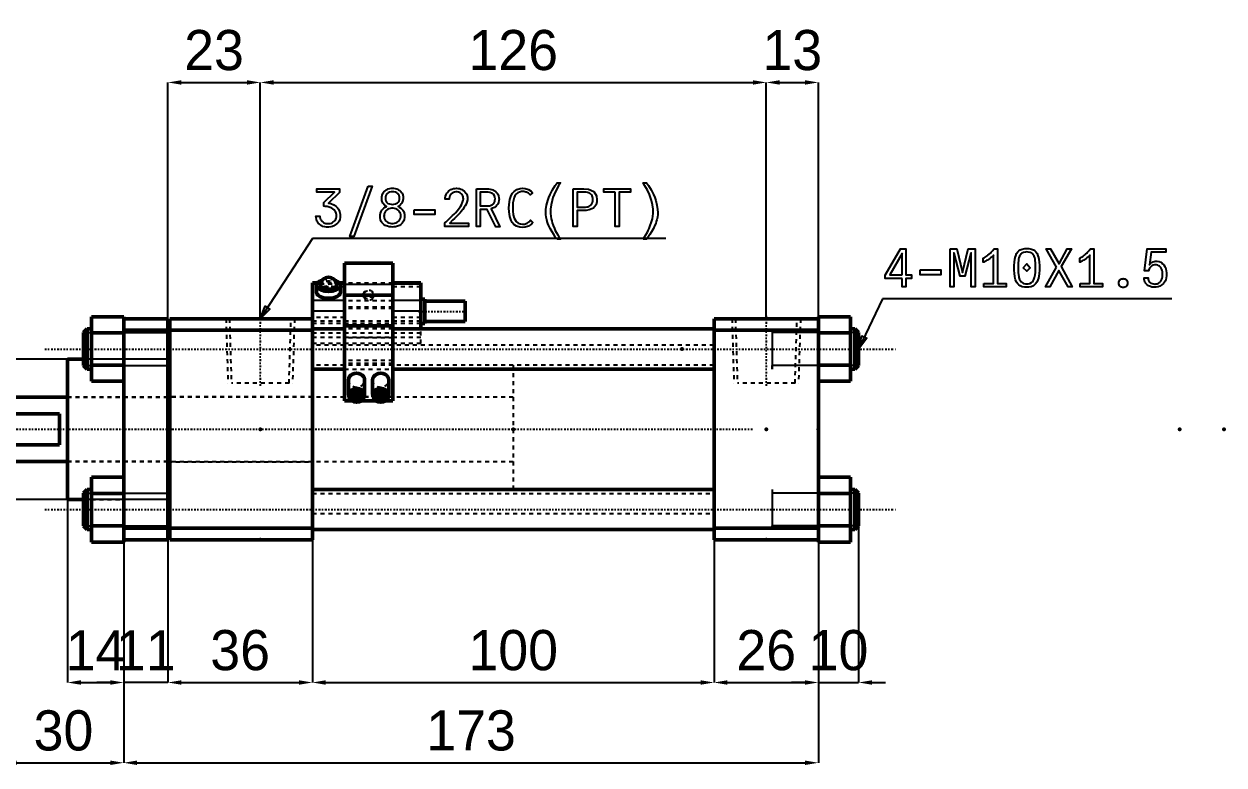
# Model space of a CAD drawing. Header units: millimetres. Extents: x -35 to 493, y -434 to 103.
# Drawn here: x 193.9 to 492.7, y -82.1 to 102.6 of the extents above; entities that cross this region are included whole.
import ezdxf

# ---------------------------------------------------------------- set-up
doc = ezdxf.new("R2010")
doc.units = ezdxf.units.MM
doc.linetypes.add('Center', pattern=[1.5, 0.45, -0.5, 0.05, -0.5])
doc.linetypes.add('Dashed', pattern=[2, 1, -1])
for name, color, linetype, lineweight in [('2d ConnectionPoints', 7, 'Continuous', 50), ('AM_0', 7, 'Continuous', 50), ('AM_4', 3, 'Continuous', 25), ('AM_5', 3, 'Continuous', 25), ('AM_7', 7, 'Center', 25), ('AM_9', 6, 'Dashed', 25)]:
    doc.layers.add(name, color=color, linetype=linetype, lineweight=lineweight)
doc.dimstyles.new('ISO-25', dxfattribs={"dimtxt": 2.5, "dimasz": 2.5, "dimexe": 1.25, "dimexo": 0.625, "dimtad": 1, "dimtxsty": 'Standard', "dimcen": 2.5, "dimadec": 0, "dimazin": 0, "dimtfac": 1, "dimtmove": 0, "dimatfit": 3, "dimfxl": 1, "dimarcsym": 0})

# ---------------------------------------------------------------- blocks, each defined once
blk = doc.blocks.new('1_mghc2JFS_0132_switch_0_in_MGHC2A70SDC3250T110A0_2')
at = {"layer": 'AM_0'}
for p, q in [((56, 41.41), (44, 41.41)), ((44, 7.07), (44, 41.41)), ((56, 7.07), (56, 41.41)), ((37.23, 36.45), (36, 36.45)), ((36, 27.5), (36, 36.45)), ((37, 35.87), (37, 34.14)), ((44, 36.45), (42.77, 36.45)), ((43, 34.14), (43, 35.87)), ((63, 36.45), (56, 36.45)), ((63, 25), (63, 36.45)), ((56, 33.4), (44, 33.4)), ((64, 32.38), (63, 32.38)), ((64, 32.38), (64, 26.38)), ((74, 31.88), (64, 31.88)), ((74, 31.88), (74, 26.88)), ((56, 25.76), (44, 25.76)), ((63, 26.38), (64, 26.38)), ((64, 26.88), (74, 26.88)), ((45, 12.26), (45, 8.76)), ((49, 8.76), (49, 12.26)), ((51, 12.26), (51, 8.76)), ((55, 8.76), (55, 12.26)), ((45.06, 9.2), (45.06, 8.91)), ((48.94, 9.2), (48.94, 8.91)), ((51.06, 9.2), (51.06, 8.91)), ((54.94, 9.2), (54.94, 8.91)), ((45.84, 7.07), (44, 7.07)), ((45.06, 8.91), (45.51, 8.7)), ((45.06, 8.33), (48.94, 8.33)), ((45.06, 8.33), (45.06, 8.05)), ((45.51, 7.83), (45.06, 8.05)), ((45.51, 8.7), (48.49, 8.7)), ((48.49, 7.83), (45.51, 7.83)), ((51.84, 7.07), (48.16, 7.07)), ((48.49, 8.7), (48.94, 8.91)), ((48.94, 8.05), (48.49, 7.83)), ((48.94, 8.33), (48.94, 8.05)), ((51.06, 8.91), (51.51, 8.7)), ((51.06, 8.33), (54.94, 8.33)), ((51.06, 8.33), (51.06, 8.05)), ((51.51, 7.83), (51.06, 8.05)), ((51.51, 8.7), (54.49, 8.7)), ((54.49, 7.83), (51.51, 7.83)), ((56, 7.07), (54.16, 7.07)), ((54.49, 8.7), (54.94, 8.91)), ((54.94, 8.05), (54.49, 7.83)), ((54.94, 8.33), (54.94, 8.05))]:
    blk.add_line(p, q, dxfattribs=at)
blk.add_arc((40, 35.87), 2, 0, 180, dxfattribs=at)
for centre, major_axis, ratio, start_param, end_param in [((40, 35.87), (-3, 0), 0.5, 5.246615, 10.461348), ((40, 35.87), (-2, 0), 0.5, 0, 3.141593), ((40, 34.14), (-3, 0), 0.5, 0, 3.141593), ((47, 12.26), (2, 0), 0.866025, 6.283185, 9.424778), ((53, 12.26), (2, 0), 0.866025, 0, 3.141593), ((47, 8.76), (-2, 0), 0.866025, 6.030505, 6.535866), ((47, 8.48), (-2, 0), 0.866025, 3.394273, 6.030505), ((47, 8.26), (-1.57, 0), 0.866025, 3.465602, 5.959176), ((47, 8.76), (-2, 0), 0.866025, 2.888912, 3.394273), ((53, 8.76), (-2, 0), 0.866025, 6.030505, 6.535866), ((53, 8.48), (-2, 0), 0.866025, 3.394273, 6.030505), ((53, 8.26), (-1.57, 0), 0.866025, 3.465602, 5.959176), ((53, 8.76), (-2, 0), 0.866025, 2.888912, 3.394273), ((47, 8.48), (-2, 0), 0.866025, 0.25268, 2.888912), ((47, 8.26), (-1.57, 0), 0.866025, 0.324009, 2.817583), ((53, 8.48), (-2, 0), 0.866025, 0.25268, 2.888912), ((53, 8.26), (-1.57, 0), 0.866025, 0.324009, 2.817583)]:
    blk.add_ellipse(centre, major_axis=major_axis, ratio=ratio, start_param=start_param, end_param=end_param, dxfattribs=at)
at = {"layer": 'AM_4'}
for p, q in [((37.07, 36.18), (36, 36.18)), ((44, 36.18), (42.93, 36.18)), ((63, 36.18), (56, 36.18)), ((44, 32.1), (36, 32.1)), ((63, 32.1), (56, 32.1)), ((44, 29.44), (36, 29.44)), ((63, 29.44), (56, 29.44))]:
    blk.add_line(p, q, dxfattribs=at)
at = {"layer": 'AM_7'}
blk.add_line((62.45, 29.38), (74.55, 29.38), dxfattribs=at)
at = {"layer": 'AM_9'}
for p, q in [((56, 41.11), (44, 41.11)), ((42.93, 36.18), (37.07, 36.18)), ((42.77, 36.45), (37.23, 36.45)), ((56, 36.37), (44, 36.37)), ((44, 36.15), (56, 36.15)), ((56, 36.1), (44, 36.1)), ((44, 35.53), (36, 35.53)), ((56, 33.15), (44, 33.15)), ((48.7, 33.58), (48.7, 33.08)), ((48.72, 33.5), (51.28, 33.5)), ((48.72, 33.25), (48.72, 33.5)), ((48.72, 33.25), (51.28, 33.25)), ((51.28, 33.15), (48.72, 33.15)), ((48.72, 32.9), (48.72, 33.15)), ((51.28, 32.9), (48.72, 32.9)), ((51.28, 33.25), (51.28, 33.5)), ((51.28, 32.9), (51.28, 33.15)), ((51.3, 33.08), (51.3, 33.58)), ((63, 35.53), (56, 35.53)), ((56, 32.01), (44, 32.01)), ((56, 30.39), (44, 30.39)), ((56, 30.11), (44, 30.11)), ((44, 27.86), (36, 27.86)), ((63, 26.98), (36, 26.98)), ((63, 27.86), (56, 27.86)), ((63, 26.36), (36, 26.36)), ((63, 23.98), (36, 23.98)), ((56, 25.56), (44, 25.56)), ((63, 21.36), (63, 25)), ((63, 22.86), (36, 22.86)), ((63, 21.36), (36, 21.36)), ((56, 22.76), (44, 22.76)), ((56, 17.16), (44, 17.16)), ((56, 16.36), (44, 16.36)), ((48.94, 9.2), (45.06, 9.2)), ((54.94, 9.2), (51.06, 9.2)), ((56, 8.07), (44, 8.07)), ((48.16, 7.07), (45.84, 7.07)), ((54.16, 7.07), (51.84, 7.07))]:
    blk.add_line(p, q, dxfattribs=at)
for centre, major_axis, ratio, start_param, end_param in [((40, 35.87), (-2, 0), 0.5, 3.141593, 6.283185), ((40, 35.87), (-3, 0), 0.5, 4.178163, 5.246615), ((40, 34.14), (-3, 0), 0.5, 3.141593, 6.283185), ((50, 33.08), (1.3, 0), 0.866025, 2.987133, 3.141593), ((50, 33.08), (1.3, 0), 0.866025, 3.141593, 3.296052), ((50, 33.33), (-1.3, 0), 0.866025, 3.296052, 6.128726), ((50, 33.33), (-1.3, 0), 0.866025, 0.15446, 2.987133), ((50, 33.08), (1.3, 0), 0.866025, 6.128726, 6.437645), ((47, 12.26), (2, 0), 0.866025, 3.141593, 6.283185), ((53, 12.26), (2, 0), 0.866025, 3.141593, 6.283185)]:
    blk.add_ellipse(centre, major_axis=major_axis, ratio=ratio, start_param=start_param, end_param=end_param, dxfattribs=at)
blk.add_ellipse((50, 33.58), major_axis=(-1.3, 0), ratio=0.866025, dxfattribs=at)
blk = doc.blocks.new('3_A__SD__C_32_50_ROD_070_0_in_MGHC2A70SDC3250T110A0_2')
at = {"layer": 'AM_0'}
for p, q in [((-58.08, 6), (-59, 5.08)), ((-49, 6), (-58.08, 6)), ((-58.08, 6), (-58.08, -6)), ((-25, 8), (-41, 8)), ((-59, 5.08), (-59, -5.08)), ((-27, 3.87), (-41, 3.87)), ((-27, -3.87), (-27, 3.87)), ((-59, -5.08), (-58.08, -6)), ((-27, -3.87), (-41, -3.87)), ((-58.08, -6), (-49, -6)), ((-41, -8), (-25, -8))]:
    blk.add_line(p, q, dxfattribs=at)
at = {"layer": 'AM_5', "linetype": 'Dashed'}
for p, q in [((-41, 6), (-41, 5.08)), ((-49, 5.08), (-41, 5.08)), ((-49, -5.08), (-41, -5.08)), ((-41, -6), (-41, -5.08))]:
    blk.add_line(p, q, dxfattribs=at)
at = {"layer": 'AM_5'}
for p, q in [((-59, 5.08), (-49, 5.08)), ((-59, -5.08), (-49, -5.08))]:
    blk.add_line(p, q, dxfattribs=at)
at = {"layer": 'AM_7'}
blk.add_line((-68.75, 0), (145.75, 0), dxfattribs=at)
at = {"layer": 'AM_9'}
for p, q in [((136, 16), (86, 16)), ((86, 16), (86, -16)), ((-41, 6), (-49, 6)), ((86, 8), (-25, 8)), ((-49, -6), (-41, -6)), ((-25, -8), (86, -8)), ((86, -16), (136, -16))]:
    blk.add_line(p, q, dxfattribs=at)
blk = doc.blocks.new('4_A__SD_C_32_50_0__BODY__A70_0_in_MGHC2A70SDC3250T110A0_2')
at = {"layer": 'AM_0'}
for p, q in [((-19, 28.03), (-11, 28.03)), ((-19, 11.97), (-19, 28.03)), ((-11, -28.08), (-11, 28.03)), ((0, 27.5), (-11, 27.5)), ((0, 27.5), (0, -27.5)), ((36, 27.5), (0.5, 27.5)), ((0.5, 27.5), (0.5, -27.5)), ((36, -27.5), (36, 27.5)), ((162, 27.5), (136, 27.5)), ((136, -27.5), (136, 27.5)), ((170, 28.03), (162, 28.03)), ((162, -28.08), (162, 28.03)), ((170, 11.97), (170, 28.03)), ((-20.08, 25), (-21, 24.08)), ((-21, 24.08), (-21, 15.92)), ((-19, 25), (-20.08, 25)), ((-20.08, 25), (-20.08, 15)), ((-19, 24.01), (-11, 24.01)), ((0, 24.67), (-11, 24.67)), ((0.5, 25.5), (0, 25.5)), ((0, 24.86), (0.5, 24.86)), ((36, 24.67), (0.5, 24.67)), ((44, 25), (36, 25)), ((136, 25), (56, 25)), ((162, 24.67), (136, 24.67)), ((170, 24.01), (162, 24.01)), ((171.08, 25), (170, 25)), ((172, 24.08), (171.08, 25)), ((171.08, 25), (171.08, 15)), ((172, 24.08), (172, 15.92)), ((0.5, 21.2), (0, 21.2)), ((0.5, 20.55), (0, 20.55)), ((-25, -17.5), (-25, 17.5)), ((-21, 17.5), (-25, 17.5)), ((-21, 15.92), (-20.08, 15)), ((-20.08, 15), (-19, 15)), ((-19, 15.99), (-11, 15.99)), ((36, 15), (44, 15)), ((56, 15), (136, 15)), ((170, 15.99), (162, 15.99)), ((170, 15), (171.08, 15)), ((171.08, 15), (172, 15.92)), ((-19, 11.97), (-11, 11.97)), ((170, 11.97), (162, 11.97)), ((-19, -11.92), (-11, -11.92)), ((-19, -28.08), (-19, -11.92)), ((170, -11.92), (162, -11.92)), ((170, -28.08), (170, -11.92)), ((-25, -17.5), (-21, -17.5)), ((-20.08, -15), (-21, -15.92)), ((-21, -15.92), (-21, -24.08)), ((-19, -15), (-20.08, -15)), ((-20.08, -15), (-20.08, -25)), ((-19, -15.96), (-11, -15.96)), ((136, -15), (36, -15)), ((170, -15.96), (162, -15.96)), ((171.08, -15), (170, -15)), ((172, -15.92), (171.08, -15)), ((171.08, -15), (171.08, -25)), ((172, -15.92), (172, -24.08)), ((0.5, -20.55), (0, -20.55)), ((0, -21.2), (0.5, -21.2)), ((-21, -24.08), (-20.08, -25)), ((-20.08, -25), (-19, -25)), ((-19, -24.04), (-11, -24.04)), ((0, -24.67), (-11, -24.67)), ((0.5, -24.86), (0, -24.86)), ((0.5, -25.5), (0, -25.5)), ((36, -24.67), (0.5, -24.67)), ((36, -25), (136, -25)), ((162, -24.67), (136, -24.67)), ((170, -24.04), (162, -24.04)), ((170, -25), (171.08, -25)), ((171.08, -25), (172, -24.08)), ((-19, -28.08), (-11, -28.08)), ((0, -27.5), (-11, -27.5)), ((36, -27.5), (0.5, -27.5)), ((162, -27.5), (136, -27.5)), ((170, -28.08), (162, -28.08))]:
    blk.add_line(p, q, dxfattribs=at)
at = {"layer": 'AM_5', "linetype": 'Dashed'}
for p, q in [((14.47, 27.5), (14.97, 11.5)), ((31.53, 27.5), (31.03, 11.5)), ((140.47, 27.5), (140.97, 11.5)), ((157.53, 27.5), (157.03, 11.5))]:
    blk.add_line(p, q, dxfattribs=at)
at = {"layer": 'AM_5'}
for p, q in [((-21, 24.08), (0.5, 24.08)), ((0.5, 25), (0.5, 24.08)), ((0.5, 25), (0.5, 15)), ((150.5, 25), (150.5, 24.08)), ((150.5, 25), (150.5, 15)), ((172, 24.08), (150.5, 24.08)), ((-21, 15.92), (0.5, 15.92)), ((0.5, 15), (0.5, 15.92)), ((172, 15.92), (150.5, 15.92)), ((150.5, 15), (150.5, 15.92)), ((-21, -15.92), (0.5, -15.92)), ((0.5, -15), (0.5, -15.92)), ((0.5, -15), (0.5, -25)), ((150.5, -15), (150.5, -15.92)), ((150.5, -15), (150.5, -25)), ((172, -15.92), (150.5, -15.92)), ((-21, -24.08), (0.5, -24.08)), ((0.5, -25), (0.5, -24.08)), ((172, -24.08), (150.5, -24.08)), ((150.5, -25), (150.5, -24.08))]:
    blk.add_line(p, q, dxfattribs=at)
at = {"layer": 'AM_7'}
for p, q in [((23, 28.3), (23, 10.7)), ((149, 28.3), (149, 10.7)), ((-30.65, 20), (181.65, 20)), ((-30.65, -20), (181.65, -20))]:
    blk.add_line(p, q, dxfattribs=at)
at = {"layer": 'AM_9'}
for p, q in [((15.33, 27.5), (15.82, 11.5)), ((30.18, 11.5), (30.67, 27.5)), ((141.33, 27.5), (141.82, 11.5)), ((156.18, 11.5), (156.67, 27.5)), ((56, 25), (44, 25)), ((136, 21), (36, 21)), ((-11, 17.5), (-21, 17.5)), ((136, 16), (36, 16)), ((44, 15), (56, 15)), ((30.18, 11.5), (15.82, 11.5)), ((156.18, 11.5), (141.82, 11.5)), ((0, 7.9), (-25, 7.9)), ((36, 8.1), (0, 8.1)), ((-25, -7.9), (0, -7.9)), ((0, -8.1), (36, -8.1)), ((-21, -17.5), (-11, -17.5)), ((36, -16), (136, -16)), ((36, -21), (136, -21))]:
    blk.add_line(p, q, dxfattribs=at)
blk = doc.blocks.new('*D27')
at = {"layer": 'AM_5', "color": 0, "lineweight": -2}
for p, q in [((204.71, 1.59), (204.71, -61.5)), ((218.71, 1.59), (218.71, -61.5)), ((208.04, -61.5), (215.38, -61.5))]:
    blk.add_line(p, q, dxfattribs=at)
at = {"layer": 'AM_5', "color": 0}
for points in [[(208.04, -60.94), (208.04, -62.05), (204.71, -61.5)], [(215.38, -62.05), (215.38, -60.94), (218.71, -61.5)]]:
    blk.add_solid(points, dxfattribs=at)
at = {"layer": 'Defpoints', "color": 0}
for p in [(204.71, 1.59), (218.71, 1.59), (218.71, -61.5)]:
    blk.add_point(p, dxfattribs=at)
at = {"layer": 'AM_5', "color": 0, "insert": (211.71, -53.5), "char_height": 10, "attachment_point": 5}
blk.add_mtext('14', dxfattribs=at)
blk = doc.blocks.new('*D28')
at = {"layer": 'AM_5', "color": 0, "lineweight": -2}
for p, q in [((229.71, 1.59), (229.71, -61.5)), ((265.71, 1.59), (265.71, -61.5)), ((233.04, -61.5), (262.38, -61.5))]:
    blk.add_line(p, q, dxfattribs=at)
at = {"layer": 'AM_5', "color": 0}
for points in [[(233.04, -60.94), (233.04, -62.05), (229.71, -61.5)], [(262.38, -62.05), (262.38, -60.94), (265.71, -61.5)]]:
    blk.add_solid(points, dxfattribs=at)
at = {"layer": 'Defpoints', "color": 0}
for p in [(229.71, 1.59), (265.71, 1.59), (265.71, -61.5)]:
    blk.add_point(p, dxfattribs=at)
at = {"layer": 'AM_5', "color": 0, "insert": (247.71, -53.5), "char_height": 10, "attachment_point": 5}
blk.add_mtext('36', dxfattribs=at)
blk = doc.blocks.new('*D29')
at = {"layer": 'AM_5', "color": 0, "lineweight": -2}
for p, q in [((365.71, 1.59), (365.71, -61.5)), ((391.71, 1.59), (391.71, -61.5)), ((369.04, -61.5), (388.38, -61.5))]:
    blk.add_line(p, q, dxfattribs=at)
at = {"layer": 'AM_5', "color": 0}
for points in [[(369.04, -60.94), (369.04, -62.05), (365.71, -61.5)], [(388.38, -62.05), (388.38, -60.94), (391.71, -61.5)]]:
    blk.add_solid(points, dxfattribs=at)
at = {"layer": 'Defpoints', "color": 0}
for p in [(365.71, 1.59), (391.71, 1.59), (391.71, -61.5)]:
    blk.add_point(p, dxfattribs=at)
at = {"layer": 'AM_5', "color": 0, "insert": (378.71, -53.5), "char_height": 10, "attachment_point": 5}
blk.add_mtext('26', dxfattribs=at)
blk = doc.blocks.new('*D30')
at = {"layer": 'AM_5', "color": 0, "lineweight": -2}
for p, q in [((229.71, 1.59), (229.71, 88)), ((233.04, 88), (249.38, 88)), ((252.71, 29.09), (252.71, 88))]:
    blk.add_line(p, q, dxfattribs=at)
at = {"layer": 'AM_5', "color": 0}
for points in [[(233.04, 88.55), (233.04, 87.44), (229.71, 88)], [(249.38, 87.44), (249.38, 88.55), (252.71, 88)]]:
    blk.add_solid(points, dxfattribs=at)
at = {"layer": 'Defpoints', "color": 0}
for p in [(252.71, 88), (252.71, 29.09), (229.71, 1.59)]:
    blk.add_point(p, dxfattribs=at)
at = {"layer": 'AM_5', "color": 0, "insert": (241.21, 96), "char_height": 10, "attachment_point": 5}
blk.add_mtext('23', dxfattribs=at)
blk = doc.blocks.new('*D32')
at = {"layer": 'AM_5', "color": 0, "lineweight": -2}
for p, q in [((252.71, 29.09), (252.71, 88)), ((256.04, 88), (375.38, 88)), ((378.71, 29.09), (378.71, 88))]:
    blk.add_line(p, q, dxfattribs=at)
at = {"layer": 'AM_5', "color": 0}
for points in [[(256.04, 88.55), (256.04, 87.44), (252.71, 88)], [(375.38, 87.44), (375.38, 88.55), (378.71, 88)]]:
    blk.add_solid(points, dxfattribs=at)
at = {"layer": 'Defpoints', "color": 0}
for p in [(378.71, 88), (252.71, 29.09), (378.71, 29.09)]:
    blk.add_point(p, dxfattribs=at)
at = {"layer": 'AM_5', "color": 0, "insert": (315.71, 96), "char_height": 10, "attachment_point": 5}
blk.add_mtext('126', dxfattribs=at)
blk = doc.blocks.new('*D34')
at = {"layer": 'AM_5', "color": 0, "lineweight": -2}
for p, q in [((265.71, 1.59), (265.71, -61.5)), ((365.71, 1.59), (365.71, -61.5)), ((269.04, -61.5), (362.38, -61.5))]:
    blk.add_line(p, q, dxfattribs=at)
at = {"layer": 'AM_5', "color": 0}
for points in [[(269.04, -60.94), (269.04, -62.05), (265.71, -61.5)], [(362.38, -62.05), (362.38, -60.94), (365.71, -61.5)]]:
    blk.add_solid(points, dxfattribs=at)
at = {"layer": 'Defpoints', "color": 0}
for p in [(265.71, 1.59), (365.71, 1.59), (365.71, -61.5)]:
    blk.add_point(p, dxfattribs=at)
at = {"layer": 'AM_5', "color": 0, "insert": (315.71, -53.5), "char_height": 10, "attachment_point": 5}
blk.add_mtext('100', dxfattribs=at)
blk = doc.blocks.new('*D35')
at = {"layer": 'AM_5', "color": 0, "lineweight": -2}
for p, q in [((218.71, 1.59), (218.71, -81.5)), ((391.71, 1.59), (391.71, -81.5)), ((222.04, -81.5), (388.38, -81.5))]:
    blk.add_line(p, q, dxfattribs=at)
at = {"layer": 'AM_5', "color": 0}
for points in [[(222.04, -80.94), (222.04, -82.05), (218.71, -81.5)], [(388.38, -82.05), (388.38, -80.94), (391.71, -81.5)]]:
    blk.add_solid(points, dxfattribs=at)
at = {"layer": 'Defpoints', "color": 0}
for p in [(218.71, 1.59), (391.71, 1.59), (391.71, -81.5)]:
    blk.add_point(p, dxfattribs=at)
at = {"layer": 'AM_5', "color": 0, "insert": (305.21, -73.5), "char_height": 10, "attachment_point": 5}
blk.add_mtext('173', dxfattribs=at)
blk = doc.blocks.new('*D36')
at = {"layer": 'AM_5', "color": 0, "lineweight": -2}
for p, q in [((218.71, 1.59), (218.71, -61.5)), ((229.71, 1.59), (229.71, -61.5)), ((215.38, -61.5), (212.04, -61.5)), ((229.71, -61.5), (218.71, -61.5)), ((233.04, -61.5), (236.38, -61.5))]:
    blk.add_line(p, q, dxfattribs=at)
at = {"layer": 'AM_5', "color": 0}
for points in [[(215.38, -62.05), (215.38, -60.94), (218.71, -61.5)], [(233.04, -60.94), (233.04, -62.05), (229.71, -61.5)]]:
    blk.add_solid(points, dxfattribs=at)
at = {"layer": 'Defpoints', "color": 0}
for p in [(218.71, 1.59), (229.71, 1.59), (218.71, -61.5)]:
    blk.add_point(p, dxfattribs=at)
at = {"layer": 'AM_5', "color": 0, "insert": (224.21, -53.5), "char_height": 10, "attachment_point": 5}
blk.add_mtext('11', dxfattribs=at)
blk = doc.blocks.new('*D37')
at = {"layer": 'AM_5', "color": 0, "lineweight": -2}
for p, q in [((135.71, 22.42), (135.71, 25.75)), ((229.71, 19.09), (135.71, 19.09)), ((135.71, 19.09), (135.71, 17.92)), ((135.71, -15.91), (135.71, -14.75)), ((229.71, -15.91), (135.71, -15.91)), ((135.71, -19.25), (135.71, -22.58))]:
    blk.add_line(p, q, dxfattribs=at)
at = {"layer": 'AM_5', "color": 0}
for points in [[(135.15, 22.42), (136.26, 22.42), (135.71, 19.09)], [(136.26, -19.25), (135.15, -19.25), (135.71, -15.91)]]:
    blk.add_solid(points, dxfattribs=at)
at = {"layer": 'Defpoints', "color": 0}
for p in [(229.71, 19.09), (135.71, -15.91), (229.71, -15.91)]:
    blk.add_point(p, dxfattribs=at)
at = {"layer": 'AM_5', "color": 0, "insert": (135.71, 1.59), "char_height": 10, "attachment_point": 5, "rotation": 90}
blk.add_mtext('Ø35', dxfattribs=at)
blk = doc.blocks.new('*D38')
at = {"layer": 'AM_5', "color": 0, "lineweight": -2}
for p, q in [((378.71, 29.09), (378.71, 88)), ((382.04, 88), (388.38, 88)), ((391.71, 1.59), (391.71, 88))]:
    blk.add_line(p, q, dxfattribs=at)
at = {"layer": 'AM_5', "color": 0}
for points in [[(382.04, 88.55), (382.04, 87.44), (378.71, 88)], [(388.38, 87.44), (388.38, 88.55), (391.71, 88)]]:
    blk.add_solid(points, dxfattribs=at)
at = {"layer": 'Defpoints', "color": 0}
for p in [(391.71, 88), (378.71, 29.09), (391.71, 1.59)]:
    blk.add_point(p, dxfattribs=at)
at = {"layer": 'AM_5', "color": 0, "insert": (385.21, 96), "char_height": 10, "attachment_point": 5}
blk.add_mtext('13', dxfattribs=at)
blk = doc.blocks.new('*D39')
at = {"layer": 'AM_5', "color": 0, "lineweight": -2}
for p, q in [((391.71, 1.59), (391.71, -61.5)), ((401.71, -18.41), (401.71, -61.5)), ((388.38, -61.5), (385.04, -61.5)), ((391.71, -61.5), (401.71, -61.5)), ((405.04, -61.5), (408.38, -61.5))]:
    blk.add_line(p, q, dxfattribs=at)
at = {"layer": 'AM_5', "color": 0}
for points in [[(388.38, -62.05), (388.38, -60.94), (391.71, -61.5)], [(405.04, -60.94), (405.04, -62.05), (401.71, -61.5)]]:
    blk.add_solid(points, dxfattribs=at)
at = {"layer": 'Defpoints', "color": 0}
for p in [(391.71, 1.59), (401.71, -18.41), (401.71, -61.5)]:
    blk.add_point(p, dxfattribs=at)
at = {"layer": 'AM_5', "color": 0, "insert": (396.71, -53.5), "char_height": 10, "attachment_point": 5}
blk.add_mtext('10', dxfattribs=at)
blk = doc.blocks.new('*D40')
at = {"layer": 'AM_5', "color": 0, "lineweight": -2}
for p, q in [((188.71, 1.59), (188.71, -81.5)), ((218.71, 1.59), (218.71, -81.5)), ((192.04, -81.5), (215.38, -81.5))]:
    blk.add_line(p, q, dxfattribs=at)
at = {"layer": 'AM_5', "color": 0}
for points in [[(192.04, -80.94), (192.04, -82.05), (188.71, -81.5)], [(215.38, -82.05), (215.38, -80.94), (218.71, -81.5)]]:
    blk.add_solid(points, dxfattribs=at)
at = {"layer": 'Defpoints', "color": 0}
for p in [(188.71, 1.59), (218.71, 1.59), (218.71, -81.5)]:
    blk.add_point(p, dxfattribs=at)
at = {"layer": 'AM_5', "color": 0, "insert": (203.71, -73.5), "char_height": 10, "attachment_point": 5}
blk.add_mtext('30', dxfattribs=at)

msp = doc.modelspace()

# ---------------------------------------------------------------- linework, layer by layer
at = {"layer": '2d ConnectionPoints'}
for p in [(273.709, 21.585), (357.709, 21.585), (218.709, 1.585), (218.709, 1.585), (229.709, 1.585), (229.709, 1.585), (252.709, 1.585), (252.709, 1.585), (315.709, 1.585), (378.709, 1.585), (378.709, 1.585), (391.709, 1.585), (391.709, 1.585), (391.709, 1.585), (481.709, 1.585), (492.709, 1.585), (252.709, -25.915), (378.709, -25.915)]:
    msp.add_point(p, dxfattribs=at)
at = {"layer": 'AM_5'}
for p, q in [((265.709, 49.085), (252.709, 29.085)), ((353.709, 49.085), (265.709, 49.085)), ((407.709, 34.085), (401.709, 21.585)), ((479.709, 34.085), (407.709, 34.085))]:
    msp.add_line(p, q, dxfattribs=at)
for points in [[(326.623, 48.926), (326.623, 48.926), (326.278, 49.408), (325.805, 50.103), (325.805, 50.103), (325.383, 50.767), (325.131, 51.191), (325.131, 51.191), (324.901, 51.611), (324.592, 52.248), (324.592, 52.248), (324.329, 52.896), (324.179, 53.333), (324.179, 53.333), (324.052, 53.775), (323.916, 54.446), (323.916, 54.446), (323.842, 55.128), (323.828, 55.589), (323.828, 55.589), (323.858, 56.314), (324.017, 57.423), (324.017, 57.423), (324.312, 58.557), (324.585, 59.326), (324.585, 59.326), (324.91, 60.092), (325.481, 61.208), (325.481, 61.208), (326.152, 62.284), (326.655, 62.979), (327.474, 62.979), (327.474, 62.979), (327.015, 62.269), (326.408, 61.191), (326.408, 61.191), (325.9, 60.098), (325.615, 59.362), (325.615, 59.362), (325.379, 58.626), (325.123, 57.535), (325.123, 57.535), (324.985, 56.459), (324.959, 55.751), (324.959, 55.751), (324.972, 55.331), (325.04, 54.678), (325.04, 54.678), (325.167, 53.996), (325.284, 53.525), (325.284, 53.525), (325.424, 53.048), (325.67, 52.334), (325.67, 52.334), (325.96, 51.621), (326.178, 51.146), (326.178, 51.146), (326.411, 50.677), (326.786, 49.998), (326.786, 49.998), (327.189, 49.346), (327.474, 48.926), (326.623, 48.926)], [(348.049, 48.926), (348.049, 48.926), (348.334, 49.346), (348.737, 49.998), (348.737, 49.998), (349.112, 50.677), (349.346, 51.146), (349.346, 51.146), (349.563, 51.621), (349.853, 52.334), (349.853, 52.334), (350.1, 53.048), (350.239, 53.525), (350.239, 53.525), (350.356, 53.996), (350.483, 54.678), (350.483, 54.678), (350.551, 55.331), (350.564, 55.751), (350.564, 55.751), (350.538, 56.459), (350.4, 57.535), (350.4, 57.535), (350.144, 58.626), (349.908, 59.362), (349.908, 59.362), (349.623, 60.098), (349.115, 61.191), (349.115, 61.191), (348.508, 62.269), (348.049, 62.979), (348.868, 62.979), (348.868, 62.979), (349.371, 62.284), (350.042, 61.208), (350.042, 61.208), (350.613, 60.092), (350.938, 59.326), (350.938, 59.326), (351.211, 58.557), (351.506, 57.423), (351.506, 57.423), (351.665, 56.314), (351.695, 55.589), (351.695, 55.589), (351.681, 55.128), (351.608, 54.446), (351.608, 54.446), (351.471, 53.775), (351.344, 53.333), (351.344, 53.333), (351.194, 52.896), (350.931, 52.248), (350.931, 52.248), (350.623, 51.611), (350.392, 51.191), (350.392, 51.191), (350.14, 50.767), (349.719, 50.103), (349.719, 50.103), (349.245, 49.408), (348.9, 48.926), (348.049, 48.926)], [(267.574, 54.698), (267.574, 54.698), (267.585, 54.478), (267.643, 54.168), (267.643, 54.168), (267.751, 53.885), (267.851, 53.71), (267.851, 53.71), (267.968, 53.549), (268.173, 53.336), (268.173, 53.336), (268.411, 53.159), (268.588, 53.06), (268.588, 53.06), (268.776, 52.978), (269.066, 52.889), (269.066, 52.889), (269.368, 52.842), (269.576, 52.833), (269.576, 52.833), (269.797, 52.842), (270.117, 52.89), (270.117, 52.89), (270.425, 52.98), (270.623, 53.063), (270.623, 53.063), (270.81, 53.163), (271.062, 53.343), (271.062, 53.343), (271.278, 53.557), (271.403, 53.72), (271.403, 53.72), (271.508, 53.895), (271.622, 54.177), (271.622, 54.177), (271.684, 54.482), (271.695, 54.698), (271.695, 54.698), (271.679, 55.006), (271.593, 55.43), (271.593, 55.43), (271.433, 55.811), (271.286, 56.04), (271.286, 56.04), (271.11, 56.249), (270.801, 56.521), (270.801, 56.521), (270.437, 56.744), (270.165, 56.866), (270.165, 56.866), (269.872, 56.965), (269.405, 57.073), (269.405, 57.073), (268.903, 57.131), (268.549, 57.142), (268.549, 58.052), (271.188, 60.639), (266.781, 60.639), (266.781, 61.51), (272.423, 61.51), (272.423, 60.6), (269.726, 57.935), (269.726, 57.935), (270.314, 57.799), (271.064, 57.505), (271.064, 57.505), (271.654, 57.103), (271.959, 56.775), (271.959, 56.775), (272.201, 56.41), (272.463, 55.815), (272.463, 55.815), (272.604, 55.164), (272.631, 54.698), (272.631, 54.698), (272.613, 54.362), (272.518, 53.893), (272.518, 53.893), (272.34, 53.467), (272.176, 53.206), (272.176, 53.206), (271.984, 52.968), (271.656, 52.656), (271.656, 52.656), (271.28, 52.4), (271.003, 52.261), (271.003, 52.261), (270.713, 52.146), (270.268, 52.022), (270.268, 52.022), (269.81, 51.955), (269.498, 51.942), (269.498, 51.942), (269.196, 51.955), (268.757, 52.021), (268.757, 52.021), (268.336, 52.144), (268.065, 52.257), (268.065, 52.257), (267.809, 52.396), (267.464, 52.65), (267.464, 52.65), (267.165, 52.959), (266.993, 53.197), (266.993, 53.197), (266.846, 53.456), (266.688, 53.884), (266.688, 53.884), (266.603, 54.357), (266.586, 54.698), (267.574, 54.698)], [(279.572, 62.16), (280.56, 62.16), (275.997, 49.615), (275.009, 49.615), (279.572, 62.16)], [(285.622, 51.981), (285.622, 51.981), (285.294, 51.992), (284.824, 52.05), (284.824, 52.05), (284.378, 52.158), (284.094, 52.257), (284.094, 52.257), (283.827, 52.381), (283.467, 52.614), (283.467, 52.614), (283.156, 52.905), (282.976, 53.132), (282.976, 53.132), (282.824, 53.384), (282.659, 53.809), (282.659, 53.809), (282.571, 54.292), (282.554, 54.646), (282.554, 54.646), (282.571, 54.985), (282.66, 55.455), (282.66, 55.455), (282.826, 55.882), (282.98, 56.141), (282.98, 56.141), (283.161, 56.377), (283.478, 56.681), (283.478, 56.681), (283.846, 56.923), (284.12, 57.051), (284.12, 57.051), (283.706, 57.333), (283.257, 57.886), (283.257, 57.886), (283.016, 58.597), (282.97, 59.157), (282.97, 59.157), (282.985, 59.472), (283.064, 59.906), (283.064, 59.906), (283.211, 60.295), (283.347, 60.529), (283.347, 60.529), (283.507, 60.741), (283.782, 61.017), (283.782, 61.017), (284.098, 61.242), (284.332, 61.364), (284.332, 61.364), (284.578, 61.463), (284.958, 61.571), (284.958, 61.571), (285.352, 61.629), (285.622, 61.64), (285.622, 61.64), (285.906, 61.63), (286.314, 61.576), (286.314, 61.576), (286.701, 61.476), (286.948, 61.383), (286.948, 61.383), (287.18, 61.27), (287.493, 61.058), (287.493, 61.058), (287.763, 60.798), (287.92, 60.597), (287.92, 60.597), (288.052, 60.375), (288.195, 60.005), (288.195, 60.005), (288.272, 59.589), (288.287, 59.287), (288.287, 59.287), (288.274, 58.99), (288.207, 58.571), (288.207, 58.571), (288.083, 58.185), (287.968, 57.945), (287.968, 57.945), (287.83, 57.723), (287.583, 57.432), (287.583, 57.432), (287.288, 57.191), (287.065, 57.058), (287.065, 57.058), (287.344, 56.921), (287.72, 56.674), (287.72, 56.674), (288.042, 56.375), (288.228, 56.148), (288.228, 56.148), (288.385, 55.901), (288.555, 55.502), (288.555, 55.502), (288.646, 55.07), (288.664, 54.763), (288.664, 54.763), (288.647, 54.39), (288.558, 53.881), (288.558, 53.881), (288.393, 53.434), (288.241, 53.171), (288.241, 53.171), (288.062, 52.935), (287.753, 52.632), (287.753, 52.632), (287.397, 52.391), (287.133, 52.264), (287.133, 52.264), (286.853, 52.162), (286.412, 52.052), (286.412, 52.052), (285.946, 51.992), (285.622, 51.981)], [(285.622, 57.63), (285.622, 57.63), (285.94, 57.645), (286.363, 57.729), (286.363, 57.729), (286.72, 57.883), (286.922, 58.026), (286.922, 58.026), (287.09, 58.197), (287.273, 58.497), (287.273, 58.497), (287.371, 58.852), (287.39, 59.118), (287.39, 59.118), (287.372, 59.414), (287.276, 59.807), (287.276, 59.807), (287.099, 60.139), (286.935, 60.327), (286.935, 60.327), (286.737, 60.484), (286.379, 60.654), (286.379, 60.654), (285.949, 60.745), (285.622, 60.763), (285.622, 60.763), (285.304, 60.745), (284.884, 60.652), (284.884, 60.652), (284.532, 60.48), (284.335, 60.321), (284.335, 60.321), (284.171, 60.13), (283.994, 59.792), (283.994, 59.792), (283.898, 59.393), (283.88, 59.092), (283.88, 59.092), (283.898, 58.829), (283.991, 58.479), (283.991, 58.479), (284.165, 58.183), (284.325, 58.016), (284.325, 58.016), (284.519, 57.877), (284.872, 57.726), (284.872, 57.726), (285.297, 57.645), (285.622, 57.63)], [(299.002, 53.307), (299.002, 53.307), (299.431, 53.698), (300.041, 54.27), (300.041, 54.27), (300.612, 54.823), (300.972, 55.182), (300.972, 55.182), (301.317, 55.544), (301.81, 56.113), (301.81, 56.113), (302.276, 56.712), (302.571, 57.129), (302.571, 57.129), (302.831, 57.545), (303.112, 58.137), (303.112, 58.137), (303.263, 58.691), (303.292, 59.04), (303.292, 59.04), (303.283, 59.236), (303.237, 59.513), (303.237, 59.513), (303.151, 59.77), (303.071, 59.931), (303.071, 59.931), (302.976, 60.08), (302.809, 60.277), (302.809, 60.277), (302.612, 60.442), (302.464, 60.535), (302.464, 60.535), (302.305, 60.612), (302.053, 60.696), (302.053, 60.696), (301.784, 60.741), (301.596, 60.75), (301.596, 60.75), (301.387, 60.741), (301.092, 60.694), (301.092, 60.694), (300.818, 60.608), (300.647, 60.529), (300.647, 60.529), (300.488, 60.432), (300.276, 60.258), (300.276, 60.258), (300.098, 60.048), (299.997, 59.888), (299.997, 59.888), (299.913, 59.715), (299.821, 59.431), (299.821, 59.431), (299.772, 59.12), (299.763, 58.897), (298.788, 58.897), (298.788, 58.897), (298.803, 59.231), (298.882, 59.695), (298.882, 59.695), (299.029, 60.116), (299.165, 60.373), (299.165, 60.373), (299.326, 60.608), (299.608, 60.915), (299.608, 60.915), (299.937, 61.169), (300.182, 61.309), (300.182, 61.309), (300.444, 61.423), (300.856, 61.547), (300.856, 61.547), (301.292, 61.614), (301.596, 61.627), (301.596, 61.627), (301.881, 61.615), (302.293, 61.552), (302.293, 61.552), (302.688, 61.436), (302.941, 61.328), (302.941, 61.328), (303.181, 61.197), (303.503, 60.959), (303.503, 60.959), (303.78, 60.671), (303.939, 60.451), (303.939, 60.451), (304.074, 60.211), (304.219, 59.82), (304.219, 59.82), (304.298, 59.392), (304.313, 59.086), (304.313, 59.086), (304.291, 58.739), (304.175, 58.206), (304.175, 58.206), (303.959, 57.659), (303.76, 57.285), (303.76, 57.285), (303.532, 56.913), (303.162, 56.376), (303.162, 56.376), (302.758, 55.862), (302.47, 55.533), (302.47, 55.533), (302.16, 55.199), (301.641, 54.657), (301.641, 54.657), (301.055, 54.066), (300.627, 53.645), (299.938, 52.969), (304.592, 52.963), (304.592, 52.085), (298.658, 52.085), (298.658, 52.995), (299.002, 53.307)], [(306.541, 61.51), (309.284, 61.51), (309.284, 61.51), (309.565, 61.499), (309.981, 61.442), (309.981, 61.442), (310.388, 61.335), (310.655, 61.237), (310.655, 61.237), (310.911, 61.116), (311.261, 60.889), (311.261, 60.889), (311.568, 60.607), (311.751, 60.389), (311.751, 60.389), (311.906, 60.147), (312.075, 59.741), (312.075, 59.741), (312.166, 59.283), (312.183, 58.949), (312.183, 58.949), (312.162, 58.581), (312.05, 58.081), (312.05, 58.081), (311.842, 57.643), (311.65, 57.386), (311.65, 57.386), (311.424, 57.157), (311.036, 56.868), (311.036, 56.868), (310.589, 56.644), (310.259, 56.531), (312.417, 52.02), (311.364, 52.02), (309.258, 56.375), (309.115, 56.375), (307.503, 56.375), (307.503, 52.085), (306.541, 52.085), (306.541, 61.51)], [(308.829, 57.22), (308.829, 57.22), (309.104, 57.225), (309.485, 57.25), (309.485, 57.25), (309.829, 57.297), (310.038, 57.34), (310.038, 57.34), (310.231, 57.399), (310.494, 57.526), (310.494, 57.526), (310.724, 57.699), (310.86, 57.841), (310.86, 57.841), (310.976, 58.007), (311.101, 58.311), (311.101, 58.311), (311.169, 58.68), (311.182, 58.962), (311.182, 58.962), (311.158, 59.322), (311.033, 59.775), (311.033, 59.775), (310.801, 60.127), (310.587, 60.304), (310.587, 60.304), (310.337, 60.444), (309.918, 60.594), (309.918, 60.594), (309.446, 60.676), (309.102, 60.691), (307.503, 60.691), (307.503, 57.22), (308.829, 57.22)], [(317.973, 51.864), (317.973, 51.864), (317.338, 51.913), (316.512, 52.168), (316.512, 52.168), (315.837, 52.642), (315.47, 53.08), (315.47, 53.08), (315.171, 53.612), (314.846, 54.584), (314.846, 54.584), (314.672, 55.765), (314.638, 56.668), (314.638, 56.668), (314.674, 57.62), (314.862, 58.856), (314.862, 58.856), (315.21, 59.86), (315.532, 60.402), (315.532, 60.402), (315.92, 60.843), (316.618, 61.321), (316.618, 61.321), (317.455, 61.578), (318.09, 61.627), (318.09, 61.627), (318.698, 61.581), (319.5, 61.339), (319.5, 61.339), (320.172, 60.891), (320.547, 60.477), (319.923, 59.97), (319.923, 59.97), (319.747, 60.154), (319.48, 60.384), (319.48, 60.384), (319.207, 60.556), (319.023, 60.639), (319.023, 60.639), (318.839, 60.702), (318.573, 60.771), (318.573, 60.771), (318.318, 60.808), (318.155, 60.815), (318.155, 60.815), (317.786, 60.796), (317.293, 60.699), (317.293, 60.699), (316.871, 60.519), (316.631, 60.353), (316.631, 60.353), (316.419, 60.152), (316.15, 59.787), (316.15, 59.787), (315.939, 59.346), (315.831, 59.011), (315.831, 59.011), (315.746, 58.64), (315.653, 58.016), (315.653, 58.016), (315.603, 57.308), (315.594, 56.791), (315.594, 56.791), (315.617, 56.028), (315.738, 55.027), (315.738, 55.027), (315.964, 54.197), (316.172, 53.739), (316.172, 53.739), (316.432, 53.361), (316.925, 52.952), (316.925, 52.952), (317.543, 52.732), (318.025, 52.69), (318.025, 52.69), (318.53, 52.728), (319.185, 52.928), (319.185, 52.928), (319.716, 53.301), (320.001, 53.645), (320.579, 53.125), (320.579, 53.125), (320.225, 52.671), (319.538, 52.179), (319.538, 52.179), (318.662, 51.915), (317.973, 51.864)], [(330.664, 61.51), (333.316, 61.51), (333.316, 61.51), (334.482, 61.401), (335.744, 60.828), (335.744, 60.828), (336.424, 59.763), (336.553, 58.78), (336.553, 58.78), (336.518, 58.229), (336.331, 57.53), (336.331, 57.53), (335.983, 56.983), (335.663, 56.703), (335.663, 56.703), (335.286, 56.482), (334.644, 56.243), (334.644, 56.243), (333.909, 56.114), (333.368, 56.089), (331.626, 56.089), (331.626, 52.085), (330.664, 52.085), (330.664, 61.51)], [(332.887, 56.895), (332.887, 56.895), (333.228, 56.9), (333.688, 56.927), (333.688, 56.927), (334.087, 56.976), (334.321, 57.022), (334.321, 57.022), (334.531, 57.084), (334.815, 57.22), (334.815, 57.22), (335.058, 57.408), (335.198, 57.561), (335.198, 57.561), (335.316, 57.743), (335.444, 58.076), (335.444, 58.076), (335.513, 58.482), (335.526, 58.793), (335.526, 58.793), (335.514, 59.081), (335.452, 59.463), (335.452, 59.463), (335.335, 59.783), (335.227, 59.963), (335.227, 59.963), (335.1, 60.119), (334.879, 60.312), (334.879, 60.312), (334.622, 60.458), (334.431, 60.529), (334.431, 60.529), (334.224, 60.582), (333.881, 60.641), (333.881, 60.641), (333.5, 60.672), (333.225, 60.678), (331.626, 60.678), (331.626, 56.895), (332.887, 56.895)], [(341.134, 60.665), (338.313, 60.665), (338.313, 61.51), (344.904, 61.51), (344.904, 60.665), (342.096, 60.665), (342.096, 52.085), (341.134, 52.085), (341.134, 60.665)], [(285.622, 52.878), (285.622, 52.878), (285.837, 52.886), (286.15, 52.93), (286.15, 52.93), (286.45, 53.011), (286.642, 53.086), (286.642, 53.086), (286.825, 53.178), (287.071, 53.348), (287.071, 53.348), (287.283, 53.556), (287.406, 53.717), (287.406, 53.717), (287.51, 53.893), (287.623, 54.186), (287.623, 54.186), (287.684, 54.513), (287.695, 54.75), (287.695, 54.75), (287.684, 54.992), (287.624, 55.325), (287.624, 55.325), (287.512, 55.622), (287.409, 55.8), (287.409, 55.8), (287.288, 55.962), (287.077, 56.172), (287.077, 56.172), (286.833, 56.344), (286.652, 56.437), (286.652, 56.437), (286.46, 56.513), (286.159, 56.595), (286.159, 56.595), (285.842, 56.64), (285.622, 56.648), (285.622, 56.648), (285.397, 56.639), (285.073, 56.592), (285.073, 56.592), (284.767, 56.505), (284.572, 56.424), (284.572, 56.424), (284.389, 56.326), (284.143, 56.148), (284.143, 56.148), (283.932, 55.932), (283.812, 55.767), (283.812, 55.767), (283.71, 55.587), (283.6, 55.29), (283.6, 55.29), (283.54, 54.961), (283.529, 54.724), (283.529, 54.724), (283.54, 54.492), (283.6, 54.172), (283.6, 54.172), (283.712, 53.884), (283.815, 53.71), (283.815, 53.71), (283.937, 53.552), (284.148, 53.346), (284.148, 53.346), (284.393, 53.178), (284.575, 53.086), (284.575, 53.086), (284.769, 53.011), (285.074, 52.93), (285.074, 52.93), (285.397, 52.886), (285.622, 52.878)], [(291.009, 56.271), (296.209, 56.271), (296.209, 55.101), (291.009, 55.101), (291.009, 56.271)], [(412.558, 39.165), (408.346, 39.165), (408.346, 40.01), (412.181, 46.51), (413.468, 46.51), (413.468, 40.043), (414.872, 40.043), (414.872, 39.165), (413.468, 39.165), (413.468, 37.085), (412.558, 37.085), (412.558, 39.165)], [(412.571, 40.043), (412.571, 45.418), (409.464, 40.043), (412.571, 40.043)], [(424.495, 46.51), (426.172, 46.51), (427.602, 40.621), (429.019, 46.51), (430.722, 46.51), (430.722, 37.085), (429.76, 37.085), (429.76, 45.522), (429.695, 45.49), (428.2, 39.75), (427.017, 39.75), (425.503, 45.49), (425.457, 45.516), (425.457, 37.085), (424.495, 37.085), (424.495, 46.51)], [(432.924, 37.917), (435.316, 37.917), (435.316, 44.95), (435.316, 44.95), (435.188, 44.821), (434.97, 44.619), (434.97, 44.619), (434.724, 44.407), (434.543, 44.261), (434.543, 44.261), (434.355, 44.116), (434.072, 43.91), (434.072, 43.91), (433.786, 43.718), (433.594, 43.598), (433.594, 43.598), (433.407, 43.489), (433.147, 43.358), (433.147, 43.358), (432.912, 43.263), (432.768, 43.221), (432.768, 44.209), (432.768, 44.209), (432.946, 44.293), (433.226, 44.454), (433.226, 44.454), (433.521, 44.654), (433.727, 44.81), (433.727, 44.81), (433.934, 44.978), (434.235, 45.237), (434.235, 45.237), (434.525, 45.506), (434.712, 45.691), (434.712, 45.691), (434.889, 45.874), (435.126, 46.13), (435.126, 46.13), (435.33, 46.365), (435.446, 46.51), (436.278, 46.51), (436.278, 37.917), (438.449, 37.917), (438.449, 37.085), (432.924, 37.085), (432.924, 37.917)], [(443.602, 36.955), (443.602, 36.955), (443.112, 36.979), (442.466, 37.105), (442.466, 37.105), (441.93, 37.338), (441.633, 37.553), (441.633, 37.553), (441.378, 37.81), (441.062, 38.262), (441.062, 38.262), (440.826, 38.795), (440.713, 39.194), (440.713, 39.194), (440.628, 39.634), (440.535, 40.375), (440.535, 40.375), (440.485, 41.215), (440.476, 41.83), (440.476, 41.83), (440.485, 42.431), (440.536, 43.254), (440.536, 43.254), (440.63, 43.983), (440.716, 44.417), (440.716, 44.417), (440.83, 44.813), (441.068, 45.341), (441.068, 45.341), (441.386, 45.79), (441.643, 46.045), (441.643, 46.045), (441.94, 46.259), (442.475, 46.491), (442.475, 46.491), (443.116, 46.616), (443.602, 46.64), (443.602, 46.64), (444.091, 46.616), (444.734, 46.491), (444.734, 46.491), (445.27, 46.259), (445.569, 46.045), (445.569, 46.045), (445.825, 45.79), (446.144, 45.342), (446.144, 45.342), (446.383, 44.815), (446.498, 44.42), (446.498, 44.42), (446.586, 43.987), (446.681, 43.258), (446.681, 43.258), (446.732, 42.433), (446.742, 41.83), (446.742, 41.83), (446.732, 41.224), (446.678, 40.392), (446.678, 40.392), (446.58, 39.652), (446.488, 39.211), (446.488, 39.211), (446.37, 38.807), (446.126, 38.271), (446.126, 38.271), (445.804, 37.815), (445.546, 37.556), (445.546, 37.556), (445.248, 37.34), (444.715, 37.105), (444.715, 37.105), (444.082, 36.979), (443.602, 36.955)], [(443.602, 37.813), (443.602, 37.813), (443.945, 37.834), (444.396, 37.943), (444.396, 37.943), (444.773, 38.146), (444.984, 38.333), (444.984, 38.333), (445.165, 38.555), (445.388, 38.939), (445.388, 38.939), (445.555, 39.386), (445.634, 39.718), (445.634, 39.718), (445.693, 40.079), (445.758, 40.678), (445.758, 40.678), (445.793, 41.346), (445.799, 41.83), (445.799, 41.83), (445.793, 42.343), (445.763, 43.035), (445.763, 43.035), (445.706, 43.636), (445.653, 43.985), (445.653, 43.985), (445.581, 44.3), (445.424, 44.722), (445.424, 44.722), (445.207, 45.082), (445.029, 45.288), (445.029, 45.288), (444.819, 45.461), (444.434, 45.649), (444.434, 45.649), (443.963, 45.75), (443.602, 45.769), (443.602, 45.769), (443.244, 45.75), (442.777, 45.649), (442.777, 45.649), (442.394, 45.461), (442.185, 45.288), (442.185, 45.288), (442.009, 45.082), (441.793, 44.722), (441.793, 44.722), (441.636, 44.3), (441.565, 43.985), (441.565, 43.985), (441.512, 43.636), (441.455, 43.035), (441.455, 43.035), (441.424, 42.343), (441.418, 41.83), (441.418, 41.83), (441.425, 41.342), (441.458, 40.67), (441.458, 40.67), (441.52, 40.07), (441.578, 39.711), (441.578, 39.711), (441.654, 39.381), (441.817, 38.938), (441.817, 38.938), (442.038, 38.555), (442.218, 38.333), (442.218, 38.333), (442.427, 38.146), (442.804, 37.943), (442.804, 37.943), (443.258, 37.834), (443.602, 37.813)], [(450.998, 41.96), (448.456, 46.51), (449.535, 46.51), (451.622, 42.838), (453.669, 46.51), (454.709, 46.51), (452.168, 42.136), (454.917, 37.085), (453.877, 37.085), (451.609, 41.141), (449.366, 37.085), (448.3, 37.085), (450.998, 41.96)], [(456.924, 37.917), (459.316, 37.917), (459.316, 44.95), (459.316, 44.95), (459.188, 44.821), (458.97, 44.619), (458.97, 44.619), (458.724, 44.407), (458.543, 44.261), (458.543, 44.261), (458.355, 44.116), (458.072, 43.91), (458.072, 43.91), (457.786, 43.718), (457.594, 43.598), (457.594, 43.598), (457.407, 43.489), (457.147, 43.358), (457.147, 43.358), (456.912, 43.263), (456.768, 43.221), (456.768, 44.209), (456.768, 44.209), (456.946, 44.293), (457.226, 44.454), (457.226, 44.454), (457.521, 44.654), (457.727, 44.81), (457.727, 44.81), (457.934, 44.978), (458.235, 45.237), (458.235, 45.237), (458.525, 45.506), (458.712, 45.691), (458.712, 45.691), (458.889, 45.874), (459.126, 46.13), (459.126, 46.13), (459.33, 46.365), (459.446, 46.51), (460.278, 46.51), (460.278, 37.917), (462.449, 37.917), (462.449, 37.085), (456.924, 37.085), (456.924, 37.917)], [(475.472, 36.968), (475.472, 36.968), (475.179, 36.978), (474.761, 37.031), (474.761, 37.031), (474.368, 37.128), (474.12, 37.218), (474.12, 37.218), (473.888, 37.33), (473.577, 37.538), (473.577, 37.538), (473.309, 37.796), (473.155, 37.995), (473.155, 37.995), (473.025, 38.217), (472.885, 38.59), (472.885, 38.59), (472.809, 39.012), (472.794, 39.321), (473.808, 39.321), (473.808, 39.321), (473.827, 39.029), (473.926, 38.648), (473.926, 38.648), (474.11, 38.335), (474.28, 38.164), (474.28, 38.164), (474.48, 38.024), (474.823, 37.872), (474.823, 37.872), (475.219, 37.79), (475.511, 37.774), (475.511, 37.774), (475.762, 37.788), (476.106, 37.86), (476.106, 37.86), (476.41, 37.995), (476.59, 38.119), (476.59, 38.119), (476.753, 38.265), (476.962, 38.517), (476.962, 38.517), (477.131, 38.807), (477.221, 39.022), (477.221, 39.022), (477.293, 39.25), (477.372, 39.607), (477.372, 39.607), (477.414, 39.983), (477.422, 40.244), (477.422, 40.244), (477.415, 40.483), (477.374, 40.83), (477.374, 40.83), (477.298, 41.163), (477.227, 41.378), (477.227, 41.378), (477.141, 41.582), (476.982, 41.857), (476.982, 41.857), (476.786, 42.095), (476.636, 42.233), (476.636, 42.233), (476.47, 42.35), (476.192, 42.477), (476.192, 42.477), (475.881, 42.545), (475.654, 42.558), (475.654, 42.558), (475.413, 42.542), (475.073, 42.459), (475.073, 42.459), (474.758, 42.304), (474.562, 42.162), (474.562, 42.162), (474.385, 41.991), (474.166, 41.692), (474.166, 41.692), (474.003, 41.34), (473.925, 41.076), (472.937, 41.076), (473.613, 46.536), (478.202, 46.536), (478.202, 45.691), (474.536, 45.691), (474.12, 42.565), (474.12, 42.565), (474.258, 42.733), (474.473, 42.952), (474.473, 42.952), (474.699, 43.132), (474.855, 43.231), (474.855, 43.231), (475.019, 43.312), (475.285, 43.399), (475.285, 43.399), (475.577, 43.446), (475.784, 43.455), (475.784, 43.455), (476.103, 43.438), (476.548, 43.348), (476.548, 43.348), (476.953, 43.181), (477.201, 43.026), (477.201, 43.026), (477.429, 42.842), (477.728, 42.52), (477.728, 42.52), (477.975, 42.142), (478.111, 41.859), (478.111, 41.859), (478.224, 41.558), (478.345, 41.08), (478.345, 41.08), (478.411, 40.573), (478.423, 40.218), (478.423, 40.218), (478.409, 39.845), (478.331, 39.317), (478.331, 39.317), (478.186, 38.829), (478.053, 38.525), (478.053, 38.525), (477.893, 38.243), (477.608, 37.869), (477.608, 37.869), (477.269, 37.555), (477.013, 37.378), (477.013, 37.378), (476.737, 37.23), (476.293, 37.07), (476.293, 37.07), (475.813, 36.985), (475.472, 36.968)], [(442.731, 41.83), (443.602, 42.805), (444.473, 41.83), (443.602, 40.946), (442.731, 41.83)], [(417.009, 41.271), (422.209, 41.271), (422.209, 40.101), (417.009, 40.101), (417.009, 41.271)], [(467.602, 36.903), (467.602, 36.903), (467.413, 36.915), (467.157, 36.979), (467.157, 36.979), (466.937, 37.097), (466.809, 37.205), (466.809, 37.205), (466.702, 37.334), (466.585, 37.557), (466.585, 37.557), (466.522, 37.816), (466.51, 38.008), (466.51, 38.008), (466.522, 38.2), (466.585, 38.459), (466.585, 38.459), (466.702, 38.682), (466.809, 38.811), (466.809, 38.811), (466.937, 38.92), (467.157, 39.038), (467.157, 39.038), (467.413, 39.101), (467.602, 39.113), (467.602, 39.113), (467.795, 39.101), (468.053, 39.038), (468.053, 39.038), (468.276, 38.92), (468.405, 38.811), (468.405, 38.811), (468.514, 38.682), (468.632, 38.459), (468.632, 38.459), (468.695, 38.2), (468.707, 38.008), (468.707, 38.008), (468.695, 37.818), (468.632, 37.561), (468.632, 37.561), (468.514, 37.338), (468.405, 37.209), (468.405, 37.209), (468.276, 37.099), (468.053, 36.979), (468.053, 36.979), (467.795, 36.915), (467.602, 36.903)], [(252.709, 29.085), (253.966, 32.243), (255.084, 31.517), (252.709, 29.085)], [(401.709, 21.585), (402.55, 24.879), (403.752, 24.302), (401.709, 21.585)]]:
    msp.add_lwpolyline(points, dxfattribs=at)

# ---------------------------------------------------------------- block references
for name in ['1_mghc2JFS_0132_switch_0_in_MGHC2A70SDC3250T110A0_2', '4_A__SD_C_32_50_0__BODY__A70_0_in_MGHC2A70SDC3250T110A0_2', '3_A__SD__C_32_50_ROD_070_0_in_MGHC2A70SDC3250T110A0_2']:
    msp.add_blockref(name, (229.709, 1.585))

# ---------------------------------------------------------------- dimensions: what is measured, and where the dimension line sits
for base, p1, p2, text, picture, middle in [((252.709, 87.999), (229.709, 1.585), (252.709, 29.085), '23', '*D30', (241.209, 87.999)), ((378.709, 87.999), (252.709, 29.085), (378.709, 29.085), '126', '*D32', (315.709, 87.999)), ((391.709, 87.999), (378.709, 29.085), (391.709, 1.585), '13', '*D38', (385.209, 87.999)), ((218.709, -81.498), (188.709, 1.585), (218.709, 1.585), '30', '*D40', (203.709, -81.498)), ((218.709, -61.498), (204.709, 1.585), (218.709, 1.585), '14', '*D27', (211.709, -61.498)), ((218.709, -61.498), (229.709, 1.585), (218.709, 1.585), '11', '*D36', (224.209, -61.498)), ((391.709, -81.498), (218.709, 1.585), (391.709, 1.585), '173', '*D35', (305.209, -81.498)), ((265.709, -61.498), (229.709, 1.585), (265.709, 1.585), '36', '*D28', (247.709, -61.498)), ((365.709, -61.498), (265.709, 1.585), (365.709, 1.585), '100', '*D34', (315.709, -61.498)), ((391.709, -61.498), (365.709, 1.585), (391.709, 1.585), '26', '*D29', (378.709, -61.498)), ((401.709, -61.498), (391.709, 1.585), (401.709, -18.415), '10', '*D39', (396.709, -61.498))]:
    dim = msp.add_linear_dim(base=base, p1=p1, p2=p2, text=text, dimstyle='ISO-25', override={"dimtxt": 10, "dimasz": 3.333333, "dimexe": 0, "dimexo": 0, "dimgap": 3}, dxfattribs=at)
    dim.commit()
    dim.dimension.update_dxf_attribs({"geometry": picture, "text_midpoint": middle, "dimtype": 160})
dim = msp.add_linear_dim(base=(135.709, -15.915), p1=(229.709, 19.085), p2=(229.709, -15.915), angle=90, text='Ø35', dimstyle='ISO-25', override={"dimtxt": 10, "dimasz": 3.333333, "dimexe": 0, "dimexo": 0, "dimgap": 3}, dxfattribs=at)
dim.commit()
dim.dimension.update_dxf_attribs({"geometry": '*D37', "text_midpoint": (135.709, 1.585), "dimtype": 160, "text_rotation": 90})

doc.saveas('drawing.dxf')
